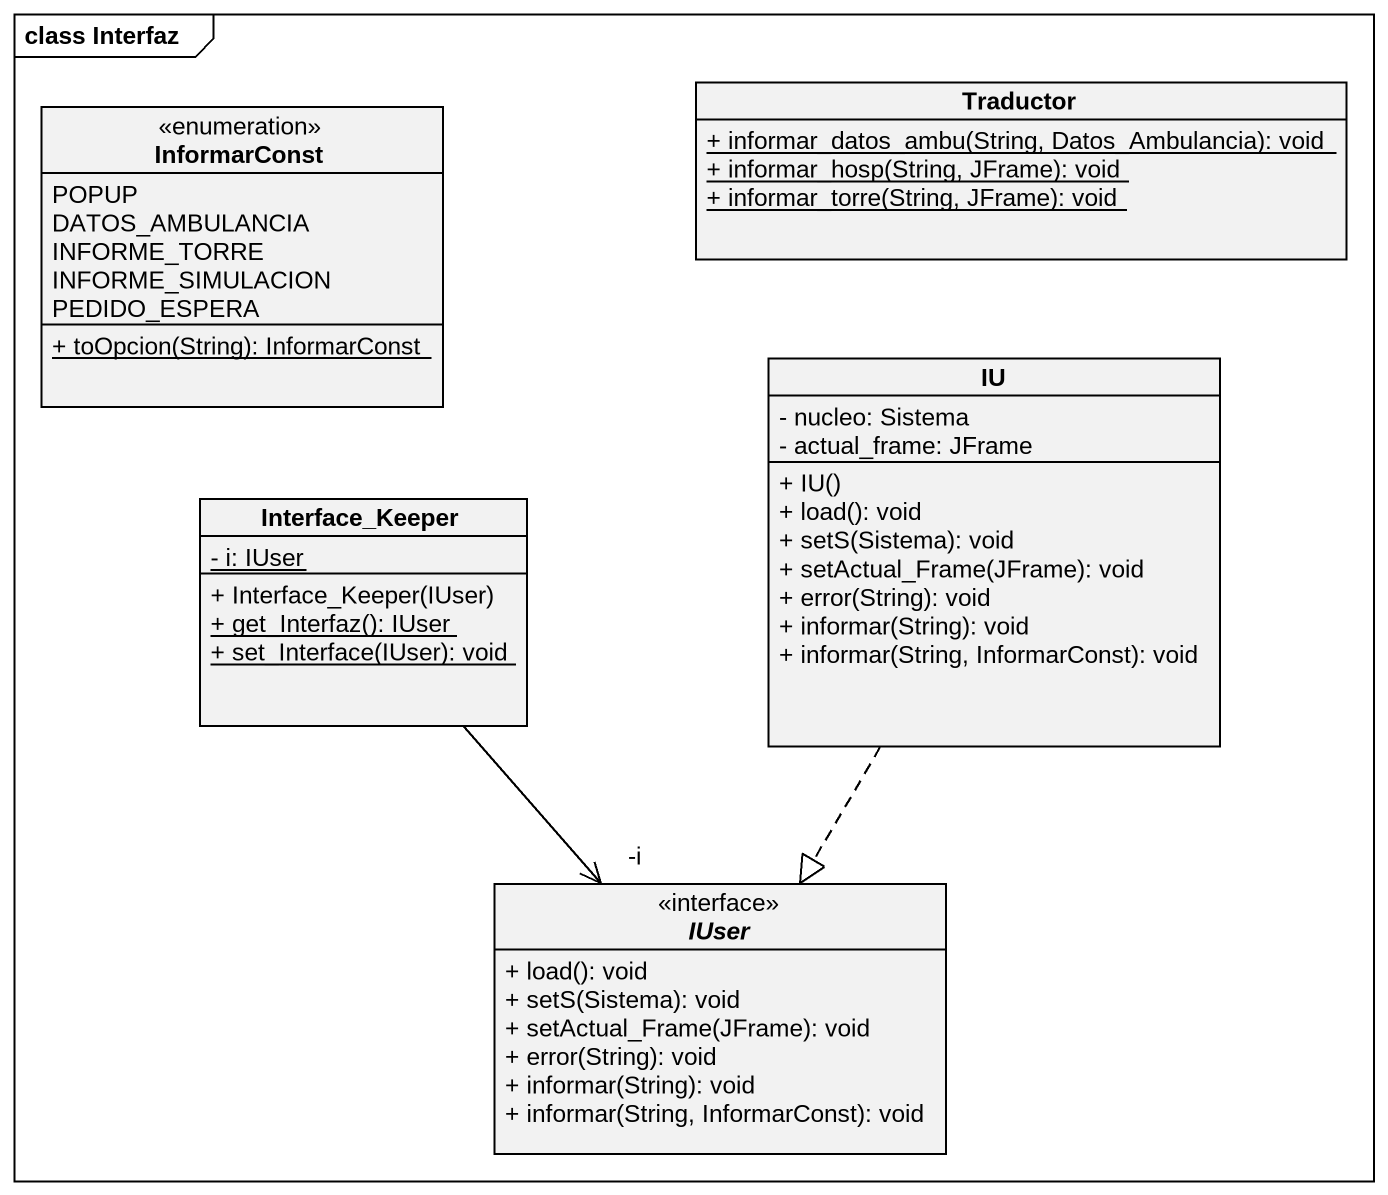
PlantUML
@startuml
mainframe class Interfaz
hide circle
hide empty members
skinparam classAttributeIconSize 0
enum InformarConst {
  POPUP
  DATOS_AMBULANCIA
  INFORME_TORRE
  INFORME_SIMULACION
  PEDIDO_ESPERA
  {static} + toOpcion(String): InformarConst
}
class Traductor {
  {static} + informar_datos_ambu(String, Datos_Ambulancia): void
  {static} + informar_hosp(String, JFrame): void
  {static} + informar_torre(String, JFrame): void
}
class IU {
  - nucleo: Sistema
  - actual_frame: JFrame
  + IU()
  + load(): void
  + setS(Sistema): void
  + setActual_Frame(JFrame): void
  + error(String): void
  + informar(String): void
  + informar(String, InformarConst): void
}
class Interface_Keeper {
  {static} - i: IUser
  + Interface_Keeper(IUser)
  {static} + get_Interfaz(): IUser
  {static} + set_Interface(IUser): void
}
interface IUser <<interface>> {
  + load(): void
  + setS(Sistema): void
  + setActual_Frame(JFrame): void
  + error(String): void
  + informar(String): void
  + informar(String, InformarConst): void
}
IU ..|> IUser
Interface_Keeper --> "-i" IUser
@enduml
